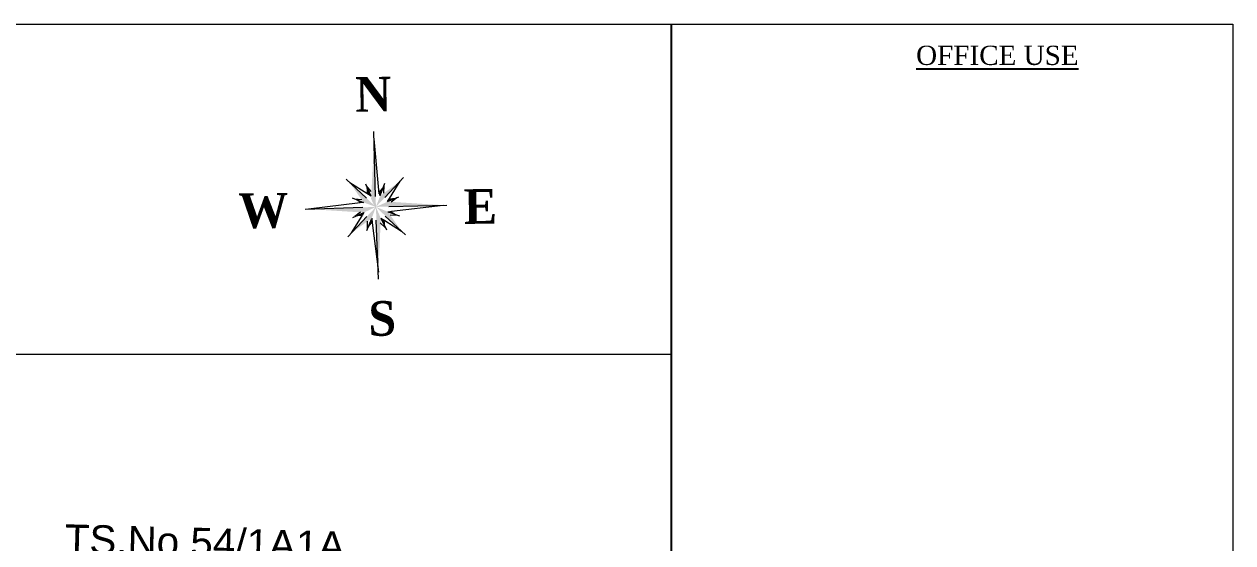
# Model space of a CAD drawing. Header units: metres. Extents: x -1560950 to -1560825, y 42726 to 42863.
# Drawn here: x -1560856.72 to -1560825.36, y 42849.05 to 42862.53 of the extents above; entities that cross this region are included whole.
import ezdxf

# ---------------------------------------------------------------- set-up
doc = ezdxf.new("R2010")
doc.units = ezdxf.units.M
doc.header["$LTSCALE"] = 750
doc.header["$MEASUREMENT"] = 0
doc.header["$PDMODE"] = 35
doc.header["$PDSIZE"] = 50
doc.layers.get('0').update_dxf_attribs({"lineweight": 5})
doc.layers.get('Defpoints').update_dxf_attribs({"lineweight": 0})
doc.layers.add('wall', color=7, linetype='Continuous', lineweight=30)
doc.styles.get("Standard").update_dxf_attribs({"font": 'arial.ttf'})
doc.styles.add('style1', font='romans.shx', dxfattribs={"width": 0.95, "height": 200})
doc.styles.add('sunahari', font='framd.ttf', dxfattribs={"height": 0.3})
doc.dimstyles.new('Civil Mt', dxfattribs={"dimtxt": 0.3, "dimasz": 0.15, "dimexe": 0, "dimexo": 0, "dimgap": 0.1, "dimtad": 0, "dimzin": 0, "dimdsep": 46, "dimtxsty": 'Standard', "dimblk": 'ARCHTICK', "dimcen": 0, "dimse1": 1, "dimse2": 1, "dimclrd": 253, "dimadec": 0, "dimazin": 3, "dimtfac": 1, "dimtofl": 0, "dimtmove": 1, "dimatfit": 3, "dimfxl": 0, "dimfrac": 2, "dimtolj": 1, "dimtzin": 0, "dimarcsym": 0})

# ---------------------------------------------------------------- blocks, each defined once
blk = doc.blocks.new('A$C2D15710F')
for p, q in [((1.421137836902744, 1.54554250204785), (1.404990130013175, 2.213955274971453)), ((1.459546821705089, 1.575383230056786), (1.407371204184754, 2.138897340937433)), ((1.514465708842635, 1.535912894072794), (1.708270668435375, 1.742416915910438)), ((1.118529758277985, 1.723708475989838), (1.328607967459219, 1.530016900885014)), ((1.330708156497166, 1.576594720718843), (1.159090981921735, 1.686311130856776)), ((1.316810828929988, 1.676331812631133), (1.370591139596854, 1.559971013380049)), ((1.376492284938534, 1.599513843020871), (1.326924399380459, 1.654449768328274)), ((1.470668384957774, 1.563145778939995), (1.516965319649441, 1.682681343757053)), ((1.50584333587585, 1.582150560456623), (1.508326103042463, 1.660375468778735)), ((1.564844484978264, 1.526777714841839), (1.67176864505302, 1.703523098913249)), ((1.18183951778701, 1.532516511687616), (1.297800895260706, 1.486106192518831)), ((1.207198982575619, 1.522587641084669), (1.278909498234497, 1.517706956096274)), ((1.297800895260706, 1.486106192518831), (1.262172406405284, 1.481398160347339)), ((1.374505480384299, 1.549361835852436), (1.330708156497166, 1.576594720718843)), ((1.467434351075894, 1.552309832443708), (1.458698593625513, 1.602121686161012)), ((1.544419821330166, 1.493929721944709), (1.660894005065074, 1.544135845262075)), ((1.544419821330166, 1.493929721944709), (1.564844484978264, 1.526777714841839)), ((1.580275079151985, 1.491489379452673), (1.640184541126473, 1.535209043920417)), ((0.6989248058871455, 1.417018976465896), (1.292239903371978, 1.435840800872028)), ((1.262172406405284, 1.481398160347339), (0.7346666792250292, 1.418152821311308)), ((1.188189048910657, 1.332362020975097), (1.301089045306297, 1.382454759825463)), ((1.265233787483339, 1.384895102311133), (1.210143764384836, 1.342103135809225)), ((1.301089045306297, 1.382454759825463), (1.28423856899883, 1.349720151390215)), ((1.547707971377349, 1.390278289248271), (1.583336460231064, 1.394986321419878)), ((1.547707971377349, 1.390278289248271), (1.667130151706031, 1.347555541878705)), ((1.556729766112994, 1.444231252714754), (2.150158248090292, 1.45947888977025)), ((1.583336460231064, 1.394986321419878), (2.114416374743996, 1.458345044928023)), ((1.137238198198474, 1.133967565841657), (1.331043157795875, 1.340471587680895)), ((1.175307029550366, 1.174530855843727), (1.28423856899883, 1.349720151390215)), ((1.332004349834504, 1.19739070984076), (1.378414669017842, 1.313352087312409)), ((1.339920199361245, 1.217169345931208), (1.339665530762655, 1.294233921314229)), ((1.38164870289961, 1.324188033801533), (1.386696888532583, 1.277836982937287)), ((1.386696888532583, 1.277836982937287), (1.450414137571556, 0.7710213057740704)), ((1.452681827259764, 0.6995375590935283), (1.428793445149719, 1.30421690808373)), ((1.521918458031904, 1.225261467005225), (1.469016581703043, 1.276870638730085)), ((1.474690958075598, 1.323561843067409), (1.514800710139752, 1.299789761044735)), ((1.478491914378992, 1.316526852875425), (1.532158840553734, 1.203740240964407)), ((1.514800710139752, 1.299789761044735), (1.686415818351064, 1.190744837105057)), ((1.520475086514123, 1.346480965350906), (1.726979108354953, 1.152676005760778)), ((1.570173555741575, 1.358790910140782), (1.64575585401951, 1.355202100651353))]:
    blk.add_line(p, q)
for points in [[(1.425333062822915, 1.413297570687632), (1.407371204184754, 2.138897340937433), (1.375353708463305, 1.522623379748778)], [(1.42448483474368, 1.440036026791631), (1.159090981921735, 1.686311130856776), (1.297800895260706, 1.486106192518831)], [(1.374505480384299, 1.549361835852436), (1.330708156497166, 1.576594720718843), (1.326924399380459, 1.654449768328274)], [(1.42448483474368, 1.440036026791631), (1.67176864505302, 1.703523098913249), (1.467434351075894, 1.552309832443708)], [(1.467434351075894, 1.552309832443708), (1.458698593625513, 1.602121686161012), (1.508326103042463, 1.660375468778735)], [(1.297800895260706, 1.486106192518831), (1.262172406405284, 1.481398160347339), (1.206180851663702, 1.522774569167836)], [(1.42448483474368, 1.440036026791631), (2.114416374743996, 1.458345044928023), (1.544419821330166, 1.493929721944709)], [(1.544419821330166, 1.493929721944709), (1.564844484978264, 1.526777714841839), (1.640184541126473, 1.535209043920417)], [(1.42448483474368, 1.440036026791631), (0.7346666792250292, 1.418152821311308), (1.301089045306297, 1.382454759825463)], [(1.42448483474368, 1.440036026791631), (1.175307029550366, 1.174530855843727), (1.381648702899836, 1.324188033789593)], [(1.301089045306297, 1.382454759825463), (1.28423856899883, 1.349720151390215), (1.210143764384836, 1.342103135809225)], [(1.42448483474368, 1.440036026791631), (1.450414137571556, 0.7710213057740704), (1.474690958075598, 1.323561843067409)], [(1.42448483474368, 1.440036026791631), (1.686415818351064, 1.190744837105057), (1.547707971377349, 1.390278289248271)], [(1.547707971377349, 1.390278289248271), (1.583336460231064, 1.394986321419878), (1.64575585401951, 1.355202100651353)], [(1.381648702899836, 1.324188033789593), (1.386696888532583, 1.277836982937287), (1.339920199361245, 1.217169345931208)], [(1.474690958075598, 1.323561843067409), (1.514800710139752, 1.299789761044735), (1.521918458031904, 1.225261467005225)]]:
    blk.add_solid(points)
at = {"char_height": 0.3554739302400001, "attachment_point": 1, "rotation": 0.6919493205992939, "style": 'style1'}
for s, width, insert in [('{\\fTimes New Roman|b1|i0|c0|p18;N}', 0.2734414848, (1.211710867181182, 2.76981860337753)), ('{\\fTimes New Roman Greek|b1|i0|c0|p18;E}', 0.2734414848, (2.32237521105128, 1.62084315047559)), ('{\\fTimes New Roman Baltic|b1|i0|c0|p18;W}', 0.5673271914304988, (0.0166516361612139, 1.578383044415772)), ('{\\fTimes New Roman CYR|b1|i0|c0|p18;S}', 0.04646734299922099, (1.345376792563342, 0.4735932922220627))]:
    blk.add_mtext_dynamic_manual_height_columns(s, width=width, gutter_width=0.1485, heights=[0], dxfattribs=dict(at, insert=insert))
blk = doc.blocks.new('*D889')
at = {"layer": 'Defpoints', "color": 0, "ltscale": 0.25}
for p in [(222.5315586885314, -167.2126414990552), (222.4475721347522, -168.463569810654), (275.328520510015, -172.0139640046556)]:
    blk.add_point(p, dxfattribs=at)
at = {"layer": 'wall', "color": 7, "ltscale": 0.25, "insert": (248.9720328761628, -168.987838596056), "char_height": 1.5, "attachment_point": 5, "rotation": 356.1589612629605}
blk.add_mtext('\\A1;(53.00)', dxfattribs=at)
blk = doc.blocks.new('_ArchTick')
at = {"color": 0, "linetype": 'ByBlock', "const_width": 0.15}
blk.add_lwpolyline([(-0.5, -0.5), (0.5, 0.5)], dxfattribs=at)
blk = doc.blocks.new('A$C708C468C')
at = {"color": 0, "lineweight": -2}
blk.add_text('TS.No.54/1A1A', height=1.499999999999999, rotation=358.5042493166017, dxfattribs=at).set_placement((59.44553506562397, 45.62241260326686))
at = {"layer": 'wall', "color": 0, "ltscale": 0.25}
dim = blk.add_aligned_dim(p1=(69.37767422287322, 42.10630122841604), p2=(16.49672584761043, 45.65669542241771), distance=-1.2537445441456787, text='(<>)', dimstyle='Civil Mt', dxfattribs=at)
dim.commit()
dim.dimension.update_dxf_attribs({"geometry": '*D889', "text_midpoint": (43.02118658902103, 45.13242663701568), "insert": (-205.9508462871418, 214.1202652330717)})

msp = doc.modelspace()

# ---------------------------------------------------------------- linework, layer by layer
at = {"color": 7, "lineweight": -3}
msp.add_line((-1560839.924782051, 42771.27670968135), (-1560839.924782051, 42862.5288632779), dxfattribs=at)
at = {"color": 0, "ltscale": 0.25}
msp.add_line((-1560949.740001026, 42853.96045555062), (-1560839.924782051, 42853.96045555062), dxfattribs=at)
msp.add_lwpolyline([(-1560949.740001026, 42862.5288632779), (-1560825.35591028, 42862.5288632779), (-1560825.35591028, 42771.27670968135), (-1560949.740001026, 42771.27670968135)], close=True, dxfattribs=at)

# ---------------------------------------------------------------- block references
at = {"color": 7, "lineweight": -3, "xscale": 2.535, "yscale": 2.535, "zscale": 2.535}
msp.add_blockref('A$C2D15710F', (-1560851.206314945, 42854.13057291519), dxfattribs=at)
at = {"color": 0, "ltscale": 0.25, "xscale": 0.5, "yscale": 0.5, "zscale": 0.5}
msp.add_blockref('A$C708C468C', (-1560885.401010622, 42825.97677077187, 2350.358149759808), dxfattribs=at)

# ---------------------------------------------------------------- texts
at = {"color": 0, "lineweight": -2, "ltscale": 0.25, "insert": (-1560833.575195728, 42861.96887410994), "char_height": 0.5, "width": 6.511594081202929, "attachment_point": 1, "style": 'sunahari'}
msp.add_mtext('{\\fTimes New Roman|b0|i0|c0|p18;\\LOFFICE USE }', dxfattribs=at)

doc.saveas('drawing.dxf')
